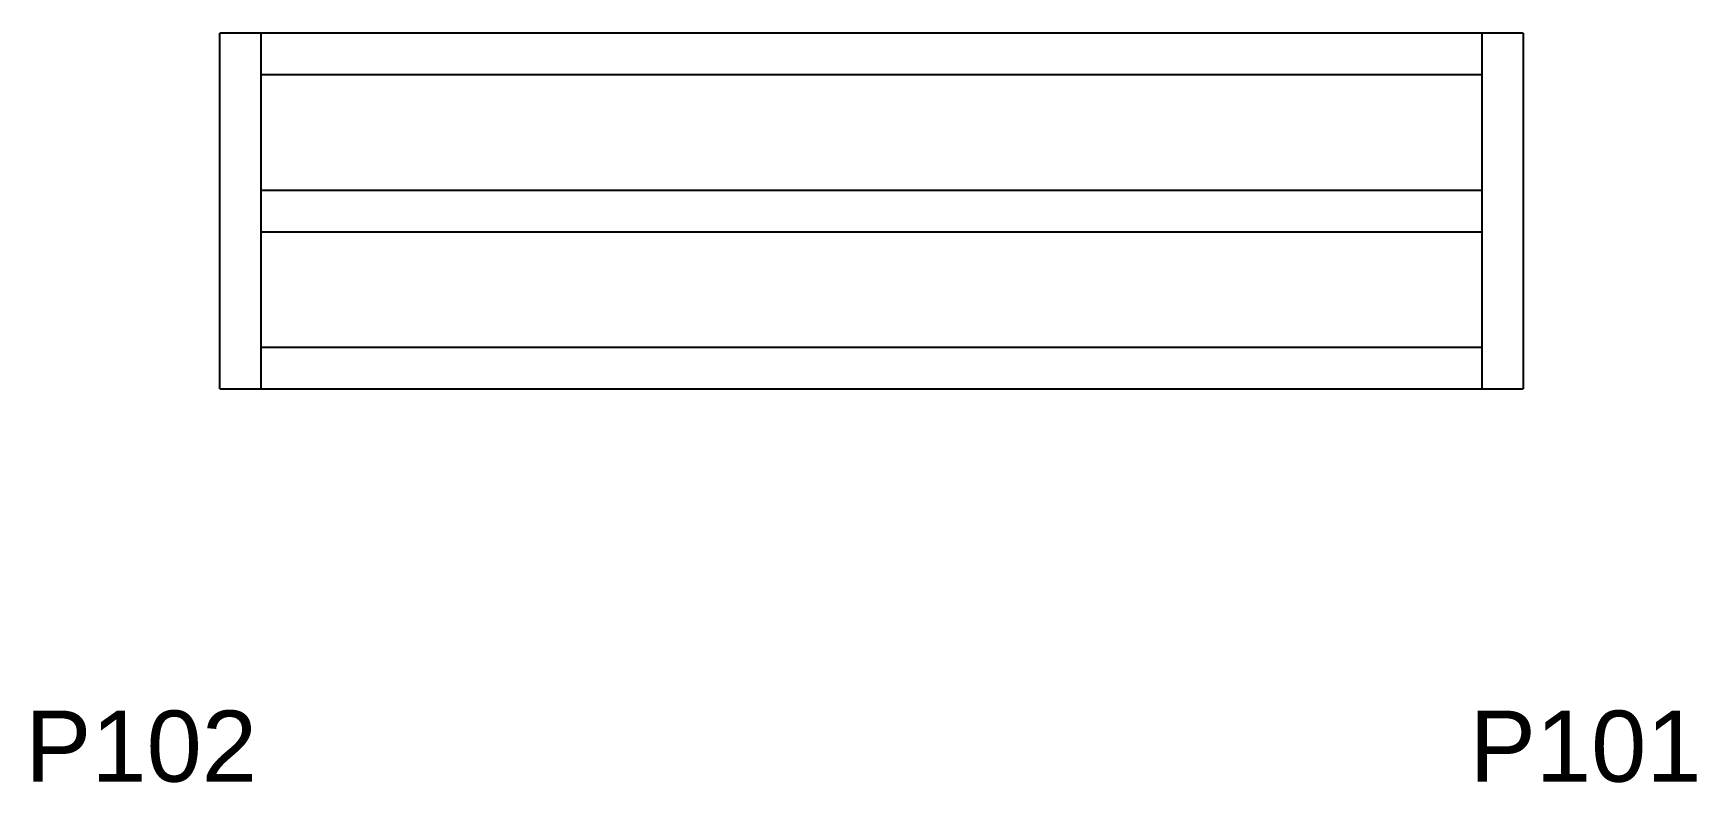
# Model space of a CAD drawing. Extents: x 2144 to 2425, y 15678 to 15804.
import ezdxf

# ---------------------------------------------------------------- set-up
doc = ezdxf.new("R2010")
doc.units = 0
for name, color, linetype in [('5', 5, 'Continuous'), ('Painéis', 200, 'Continuous'), ('SARR_2.2x7', 40, 'Continuous')]:
    doc.layers.add(name, color=color, linetype=linetype)
doc.styles.get("Standard").update_dxf_attribs({"font": 'arial.ttf'})

msp = doc.modelspace()

# ---------------------------------------------------------------- linework, layer by layer
at = {"layer": 'Painéis'}
msp.add_line((2175.25, 15744.15), (2175.25, 15804.15), dxfattribs=at)
for points in [[(2395.25, 15804.15), (2175.25, 15804.15)], [(2395.25, 15804.15), (2395.25, 15744.15)], [(2175.25, 15744.15), (2395.25, 15744.15)]]:
    msp.add_lwpolyline(points, dxfattribs=at)
at = {"layer": 'SARR_2.2x7', "linetype": 'Continuous'}
for p, q in [((2388.25, 15797.15), (2182.25, 15797.15)), ((2182.25, 15777.65), (2388.25, 15777.65)), ((2182.25, 15770.65), (2388.25, 15770.65)), ((2182.25, 15751.15), (2388.25, 15751.15))]:
    msp.add_line(p, q, dxfattribs=at)
for points in [[(2182.25, 15744.15), (2182.25, 15804.15)], [(2388.25, 15804.15), (2388.25, 15744.15)]]:
    msp.add_lwpolyline(points, dxfattribs=at)

# ---------------------------------------------------------------- texts
at = {"layer": '5', "linetype": 'Continuous'}
for s, p in [('P102', (2142.39, 15677.84)), ('P101', (2386.2, 15677.84))]:
    msp.add_text(s, height=12, rotation=360, dxfattribs=at).set_placement(p)

doc.saveas('drawing.dxf')
